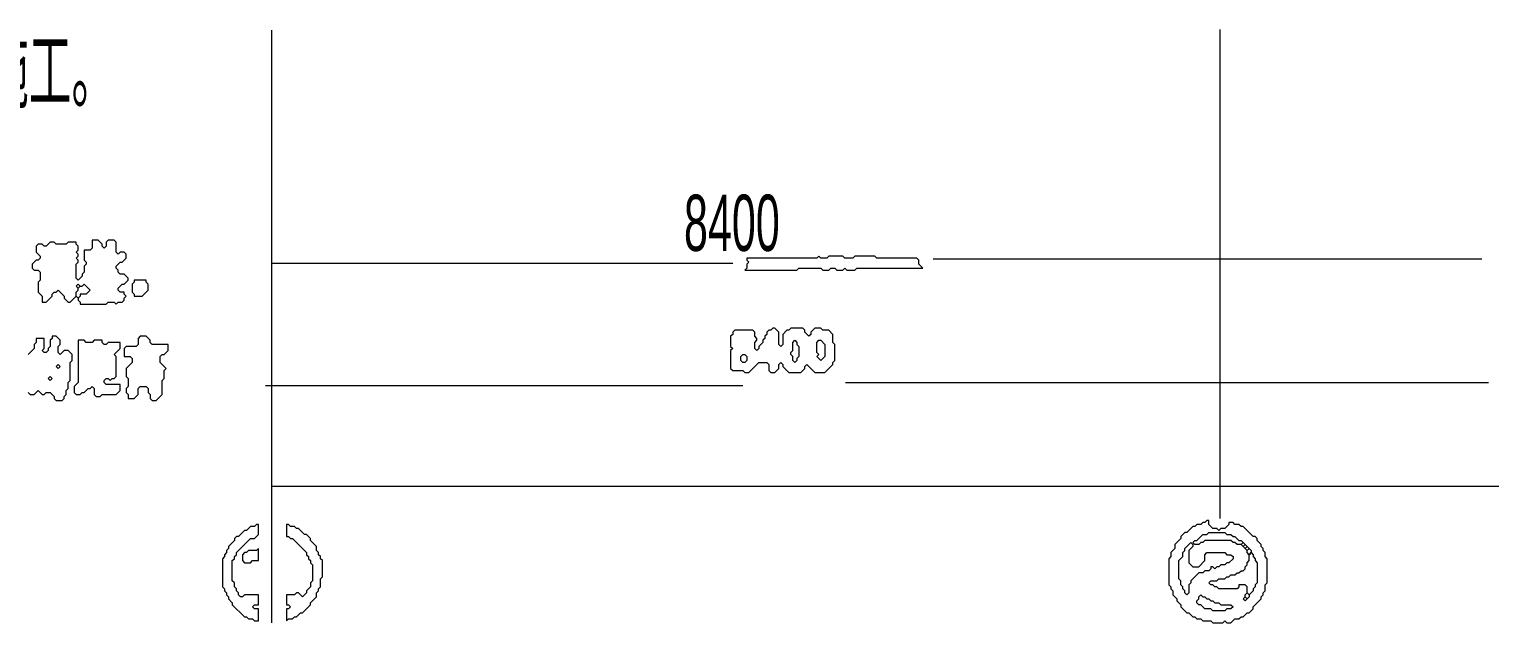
# Model space of a CAD drawing. Header units: millimetres. Extents: x 4 to 412, y 4 to 290.
# Drawn here: x 70.6 to 134.5, y 52.1 to 78.1 of the extents above; entities that cross this region are included whole.
import ezdxf

# ---------------------------------------------------------------- set-up
doc = ezdxf.new("R2010")
doc.units = ezdxf.units.MM
for name, color, linetype, lineweight in [('OCR_TEXT', 6, 'CONTINUOUS', 0), ('TRACE_STRAIGHT', 5, 'CONTINUOUS', 0), ('TRACE_TEXT_SYMBOL', 6, 'CONTINUOUS', 0)]:
    doc.layers.add(name, color=color, linetype=linetype, lineweight=lineweight)
doc.styles.add('wqy-unicode', font='wqy-unicode')

msp = doc.modelspace()

# ---------------------------------------------------------------- linework, layer by layer
at = {"layer": 'TRACE_STRAIGHT', "color": 5}
for p, q in [((81.231, 78.013), (81.231, 52.107)), ((122.73, 78.05), (122.73, 56.661)), ((81.231, 67.828), (101.423, 67.828)), ((110.181, 68.023), (134.191, 68.023)), ((80.962, 62.484), (101.849, 62.484)), ((106.348, 62.612), (134.481, 62.612)), ((81.231, 58.073), (188.418, 58.073))]:
    msp.add_line(p, q, dxfattribs=at)
at = {"layer": 'TRACE_TEXT_SYMBOL', "color": 6}
for points in [[(73.387, 68.833), (73.387, 68.483), (73.3, 68.396), (73.037, 68.396), (73.037, 67.958), (73.125, 67.87), (73.125, 67.783), (73.037, 67.695), (73.037, 67.432), (72.949, 67.345), (72.949, 67.257), (72.774, 67.082), (72.687, 67.17), (72.687, 67.783), (72.774, 67.87), (72.774, 67.958), (72.687, 68.045), (72.774, 68.133), (72.774, 68.22), (72.687, 68.308), (72.774, 68.396), (72.774, 68.571), (72.687, 68.658), (72.687, 68.746), (72.336, 68.746), (72.249, 68.658), (71.811, 68.658), (71.723, 68.746), (71.548, 68.746), (71.373, 68.571), (71.285, 68.571), (71.198, 68.658), (71.023, 68.658), (70.935, 68.571), (70.935, 68.308), (71.11, 68.133), (71.11, 68.045), (71.023, 67.958), (70.935, 67.958), (70.76, 67.783), (70.76, 67.607), (70.848, 67.52), (71.023, 67.52), (71.11, 67.432), (71.11, 67.082), (71.023, 66.994), (71.023, 66.556), (71.198, 66.381), (71.198, 66.119), (71.373, 66.119), (71.636, 66.381), (71.636, 66.469), (71.723, 66.556), (71.811, 66.556), (71.899, 66.644), (72.161, 66.381), (72.161, 66.294), (72.336, 66.119), (72.424, 66.119), (72.687, 66.381), (72.774, 66.294), (72.774, 66.206), (72.862, 66.119), (72.862, 66.031)], [(72.862, 66.031), (74, 66.031), (74.088, 66.119), (74.351, 66.119), (74.438, 66.031), (74.526, 66.119), (74.701, 66.119), (74.788, 66.206), (74.788, 66.294), (74.876, 66.381), (74.788, 66.469), (74.788, 66.556), (74.613, 66.556), (74.526, 66.644), (74.526, 66.732), (74.701, 66.907), (74.788, 66.907), (74.964, 67.082), (74.964, 67.17), (74.788, 67.345), (74.613, 67.345), (74.526, 67.432), (74.526, 67.52), (74.438, 67.607), (74.438, 67.695), (74.613, 67.87), (74.701, 67.87), (74.876, 68.045), (74.876, 68.22), (74.788, 68.308), (74.613, 68.308), (74.526, 68.22), (74.438, 68.308), (74.438, 68.746), (74.351, 68.833), (74.088, 68.833), (74, 68.746), (74, 68.571), (73.913, 68.483), (73.825, 68.571), (73.825, 68.658), (73.65, 68.833), (73.387, 68.833)], [(71.636, 64.63), (71.636, 64.542), (71.548, 64.455), (71.548, 64.192), (71.461, 64.104), (71.461, 64.017), (71.373, 63.929), (71.285, 63.929), (71.198, 64.017), (71.285, 64.104), (71.285, 64.542), (70.935, 64.542), (70.935, 64.367), (70.848, 64.28), (70.848, 64.104), (70.585, 63.842)], [(71.548, 62.178), (71.723, 62.003), (71.723, 61.915), (71.811, 61.827), (72.074, 61.827), (72.161, 61.915), (72.161, 62.003), (72.249, 62.09), (72.249, 62.265), (72.336, 62.353), (72.336, 62.616), (72.424, 62.703), (72.424, 63.491), (72.512, 63.579), (72.512, 63.842), (72.336, 64.017), (72.161, 64.017), (71.986, 63.842), (71.899, 63.929), (71.899, 64.192), (71.986, 64.28), (71.986, 64.455), (71.811, 64.63), (71.636, 64.63)], [(103.163, 64.98), (103.075, 64.893), (102.987, 64.893), (102.9, 64.805), (102.9, 64.717), (102.812, 64.63), (102.812, 64.542), (102.725, 64.455), (102.725, 64.367), (102.55, 64.192), (102.55, 64.104), (102.462, 64.017), (102.374, 64.104), (102.374, 64.367), (102.462, 64.455), (102.462, 64.542), (102.374, 64.63), (102.374, 64.805), (102.287, 64.893), (101.499, 64.893), (101.411, 64.805), (101.411, 64.717), (101.323, 64.63), (101.323, 64.192), (101.411, 64.104), (101.323, 64.017), (101.323, 63.229), (101.411, 63.141), (101.849, 63.141), (101.937, 63.054), (102.112, 63.054), (102.55, 63.491), (102.9, 63.491), (102.987, 63.404), (102.987, 63.141), (103.075, 63.054), (103.25, 63.054), (103.425, 63.229), (103.425, 63.404), (103.513, 63.491), (103.6, 63.404), (103.6, 63.316), (103.863, 63.054), (104.389, 63.054), (104.564, 63.229), (104.564, 63.316), (104.651, 63.404), (105.002, 63.054), (105.439, 63.054), (105.79, 63.404), (105.79, 63.491), (105.877, 63.579), (105.877, 64.28), (105.79, 64.367), (105.79, 64.717), (105.615, 64.893), (105.352, 64.893), (105.264, 64.98), (105.002, 64.98), (104.826, 64.805), (104.826, 64.717), (104.739, 64.63), (104.564, 64.805), (104.564, 64.893)], [(104.564, 64.893), (104.476, 64.98), (103.951, 64.98), (103.863, 64.893), (103.776, 64.893), (103.6, 64.717), (103.6, 64.28), (103.513, 64.192), (103.425, 64.28), (103.425, 64.805), (103.25, 64.98), (103.163, 64.98)], [(70.585, 62.178), (70.672, 62.09), (70.848, 62.09), (71.023, 62.265), (71.198, 62.09), (71.285, 62.09), (71.373, 62.178), (71.548, 62.178)], [(122.166, 56.573), (122.079, 56.485), (121.991, 56.485), (121.903, 56.398), (121.728, 56.398), (121.641, 56.31), (121.553, 56.31), (121.29, 56.048), (121.203, 56.048), (121.028, 55.872), (121.028, 55.785), (120.765, 55.522), (120.765, 55.347), (120.59, 55.172), (120.59, 54.997), (120.502, 54.909), (120.502, 53.771), (120.59, 53.683), (120.59, 53.595), (120.677, 53.508), (120.677, 53.333), (120.853, 53.158), (120.853, 53.07), (121.028, 52.895), (121.028, 52.807), (121.29, 52.545), (121.378, 52.545), (121.553, 52.369), (121.641, 52.369), (121.728, 52.282), (121.903, 52.282), (121.991, 52.194), (122.341, 52.194), (122.429, 52.107), (122.867, 52.107), (122.954, 52.194), (123.042, 52.107), (123.217, 52.107), (123.392, 52.282), (123.567, 52.282), (123.655, 52.369), (123.743, 52.369), (123.918, 52.545), (124.005, 52.545), (124.18, 52.72), (124.18, 52.807), (124.531, 53.158), (124.531, 53.245), (124.618, 53.333), (124.618, 53.42), (124.706, 53.508), (124.706, 53.771), (124.793, 53.858), (124.793, 54.909), (124.706, 54.997), (124.706, 55.172), (124.618, 55.259), (124.618, 55.347), (124.531, 55.435), (124.531, 55.522), (124.356, 55.697), (124.356, 55.785), (124.268, 55.872), (124.18, 55.872)], [(124.18, 55.872), (123.743, 56.31), (123.655, 56.31), (123.567, 56.398), (123.392, 56.398), (123.305, 56.485), (123.129, 56.485), (123.129, 56.398), (122.954, 56.223), (122.779, 56.223), (122.692, 56.135), (122.604, 56.223), (122.429, 56.223), (122.254, 56.398), (122.254, 56.573), (122.166, 56.573)]]:
    msp.add_lwpolyline(points, dxfattribs=at)
for points in [[(105.177, 68.133), (105.089, 68.045), (102.024, 68.045), (102.024, 67.958), (102.112, 67.87), (102.024, 67.783), (102.024, 67.607), (101.937, 67.52), (104.213, 67.52), (104.301, 67.607), (105.264, 67.607), (105.352, 67.52), (105.615, 67.52), (105.702, 67.607), (105.877, 67.607), (105.965, 67.52), (106.228, 67.52), (106.315, 67.607), (106.403, 67.52), (106.753, 67.52), (106.841, 67.607), (109.731, 67.607), (109.555, 67.783), (109.555, 67.958), (109.468, 68.045), (107.716, 68.045), (107.629, 68.133), (106.753, 68.133), (106.666, 68.045), (106.315, 68.045), (106.228, 68.133), (105.615, 68.133), (105.527, 68.045), (105.264, 68.045)], [(72.949, 66.819), (73.037, 66.907), (73.3, 66.644), (73.125, 66.469), (72.862, 66.469), (72.862, 66.381), (72.774, 66.294), (72.687, 66.381), (72.687, 66.556), (72.774, 66.644), (72.774, 66.732), (72.862, 66.819)], [(72.687, 66.819), (72.774, 66.907), (72.862, 66.819), (72.774, 66.732)], [(75.226, 67.082), (75.226, 66.994), (75.139, 66.907), (75.139, 66.556), (75.226, 66.469), (75.226, 66.381), (75.577, 66.381), (75.839, 66.644), (75.839, 66.907), (75.752, 66.994), (75.752, 67.082)], [(75.489, 64.63), (75.401, 64.542), (75.401, 64.28), (75.314, 64.192), (74.876, 64.192), (74.788, 64.104), (74.788, 63.754), (75.051, 63.754), (75.139, 63.667), (75.139, 63.491), (74.876, 63.229), (74.876, 62.878), (74.964, 62.791), (74.964, 62.44), (74.876, 62.353), (74.876, 62.178), (74.964, 62.09), (74.964, 61.915), (75.226, 61.915), (75.401, 62.09), (75.401, 62.353), (75.489, 62.44), (75.752, 62.44), (75.839, 62.353), (75.839, 62.178), (75.927, 62.09), (75.927, 61.915), (76.015, 61.827), (76.19, 61.827), (76.452, 62.09), (76.452, 62.703), (76.54, 62.791), (76.54, 63.141), (76.628, 63.229), (76.365, 63.491), (76.365, 63.754), (76.452, 63.842), (76.54, 63.842), (76.715, 64.017), (76.715, 64.28), (76.015, 64.28), (75.927, 64.367), (75.927, 64.455), (75.752, 64.63)], [(72.774, 64.455), (72.774, 62.616), (72.599, 62.44), (72.599, 62.178), (72.687, 62.09), (72.862, 62.09), (72.949, 62.178), (73.037, 62.178), (73.212, 62.353), (73.3, 62.353), (73.387, 62.44), (73.475, 62.353), (73.475, 62.09), (73.562, 62.003), (73.738, 62.003), (73.825, 62.09), (74.438, 62.09), (74.613, 62.265), (74.613, 62.528), (74, 62.528), (73.913, 62.616), (73.913, 62.703), (74, 62.791), (74.088, 62.791), (74.175, 62.703), (74.263, 62.791), (74.351, 62.791), (74.438, 62.878), (74.438, 63.754), (74.351, 63.842), (74.613, 64.104), (74.613, 64.367), (74.088, 64.367), (74, 64.28), (73.913, 64.28), (73.825, 64.367), (73.825, 64.455), (73.475, 64.455), (73.387, 64.367), (73.125, 64.367), (73.037, 64.455)], [(104.038, 64.367), (104.126, 64.455), (104.213, 64.367), (104.213, 64.28), (104.301, 64.192), (104.301, 63.754), (104.213, 63.667), (104.213, 63.579), (104.126, 63.491), (104.038, 63.579), (104.038, 63.754), (103.951, 63.842), (103.951, 63.929), (104.038, 64.017)], [(105.089, 64.367), (105.177, 64.455), (105.264, 64.455), (105.439, 64.28), (105.439, 63.754), (105.264, 63.579), (105.089, 63.754), (105.177, 63.842), (105.089, 63.929)], [(71.811, 63.316), (71.899, 63.404), (71.986, 63.316), (71.899, 63.229)], [(101.761, 63.754), (101.849, 63.842), (101.937, 63.842), (102.024, 63.754), (102.024, 63.579), (101.937, 63.491), (101.849, 63.491), (101.761, 63.579)], [(71.461, 62.791), (71.548, 62.878), (71.636, 62.791), (71.548, 62.703)], [(80.568, 56.398), (80.481, 56.31), (80.306, 56.31), (80.131, 56.135), (80.043, 56.135), (79.78, 55.872), (79.693, 55.872), (79.605, 55.785), (79.605, 55.697), (79.342, 55.435), (79.342, 55.347), (79.255, 55.259), (79.255, 55.172), (79.167, 55.084), (79.167, 54.997), (79.08, 54.909), (79.08, 53.683), (79.167, 53.595), (79.167, 53.508), (79.255, 53.42), (79.255, 53.333), (79.342, 53.245), (79.342, 53.158), (79.517, 52.982), (79.517, 52.895), (80.043, 52.369), (80.131, 52.369), (80.218, 52.282), (80.393, 52.282), (80.481, 52.194), (80.656, 52.194), (80.656, 52.72), (80.481, 52.72), (80.393, 52.807), (80.481, 52.895), (80.656, 52.895), (80.656, 53.333), (80.043, 53.333), (79.955, 53.245), (79.868, 53.245), (79.78, 53.333), (79.78, 53.42), (79.693, 53.508), (79.693, 53.595), (79.605, 53.683), (79.605, 53.858), (79.517, 53.946), (79.517, 54.822), (79.605, 54.909), (79.605, 54.997), (79.693, 55.084), (79.693, 55.172), (80.306, 55.785), (80.481, 55.785), (80.656, 55.96), (80.656, 56.398)], [(81.882, 56.398), (81.882, 55.872), (81.97, 55.872), (82.057, 55.785), (82.145, 55.785), (82.758, 55.172), (82.758, 55.084), (82.845, 54.997), (82.845, 54.909), (82.933, 54.822), (82.933, 54.734), (83.02, 54.646), (83.02, 53.946), (82.933, 53.858), (82.933, 53.683), (82.758, 53.508), (82.758, 53.42), (82.583, 53.245), (82.407, 53.42), (82.32, 53.42), (82.232, 53.333), (81.882, 53.333), (81.882, 52.895), (81.97, 52.895), (82.057, 52.807), (81.97, 52.72), (81.882, 52.72), (81.882, 52.194), (81.97, 52.282), (82.145, 52.282), (82.232, 52.369), (82.32, 52.369), (82.495, 52.545), (82.583, 52.545), (82.933, 52.895), (82.933, 52.982), (83.196, 53.245), (83.196, 53.42), (83.283, 53.508), (83.283, 53.595), (83.371, 53.683), (83.371, 54.033), (83.458, 54.121), (83.458, 54.822), (83.371, 54.909), (83.371, 54.997), (83.283, 55.084), (83.283, 55.172), (83.196, 55.259), (83.196, 55.435), (82.933, 55.697), (82.933, 55.785), (82.758, 55.96), (82.67, 55.96), (82.407, 56.223), (82.32, 56.223), (82.232, 56.31), (82.057, 56.31), (81.97, 56.398)], [(121.466, 55.61), (121.553, 55.522), (121.553, 55.435), (121.378, 55.259), (121.378, 54.734), (121.553, 54.559), (121.816, 54.559), (122.079, 54.822), (122.079, 55.084), (122.166, 55.172), (122.954, 55.172), (123.042, 55.084), (123.217, 55.084), (123.305, 54.997), (123.305, 54.909), (123.129, 54.734), (123.042, 54.734), (122.954, 54.646), (122.779, 54.646), (122.692, 54.559), (122.604, 54.559), (122.516, 54.471), (122.429, 54.559), (122.341, 54.559), (122.341, 54.471), (122.254, 54.384), (122.079, 54.384), (121.991, 54.296), (121.816, 54.296), (121.466, 53.946), (121.466, 53.858), (121.378, 53.771), (121.378, 53.42), (121.29, 53.333), (121.203, 53.42), (121.203, 53.508), (121.115, 53.595), (121.115, 53.683), (121.028, 53.771), (121.028, 53.946), (120.94, 54.033), (120.94, 54.822), (121.115, 54.997), (121.115, 55.172), (121.203, 55.259), (121.203, 55.347)], [(122.166, 55.96), (122.254, 56.048), (122.954, 56.048), (123.042, 55.96), (123.217, 55.96), (123.305, 55.872), (123.392, 55.872), (123.567, 55.697), (123.655, 55.697), (123.743, 55.61), (123.655, 55.522), (123.48, 55.522), (123.392, 55.61), (123.305, 55.61), (123.217, 55.697), (122.079, 55.697), (121.991, 55.61), (121.903, 55.61), (121.816, 55.522), (121.641, 55.522), (121.553, 55.61), (121.641, 55.697), (121.728, 55.697), (121.991, 55.96)], [(123.655, 55.522), (123.743, 55.61), (123.83, 55.522), (123.743, 55.435)], [(80.656, 55.347), (80.568, 55.259), (80.218, 55.259), (80.131, 55.172), (80.043, 55.172), (79.955, 55.084), (79.955, 54.822), (80.043, 54.734), (80.306, 54.734), (80.393, 54.822), (80.656, 54.822)], [(124.005, 55.084), (124.093, 55.172), (124.18, 55.084), (124.18, 54.997), (124.268, 54.909), (124.268, 54.822), (124.356, 54.734), (124.356, 53.858), (124.268, 53.771), (124.268, 53.683), (124.18, 53.595), (124.18, 53.508), (124.005, 53.333), (123.918, 53.42), (123.918, 53.683), (123.83, 53.771), (123.567, 53.771), (123.567, 53.683), (123.48, 53.595), (122.692, 53.595), (122.604, 53.683), (122.516, 53.683), (122.429, 53.771), (122.341, 53.771), (122.254, 53.858), (122.341, 53.946), (122.604, 53.946), (122.692, 54.033), (122.954, 54.033), (123.042, 54.121), (123.129, 54.121), (123.217, 54.209), (123.392, 54.209), (123.48, 54.296), (123.567, 54.296), (123.655, 54.384), (123.743, 54.384), (123.83, 54.471), (123.83, 54.559), (123.918, 54.646), (123.918, 54.734), (124.005, 54.822)], [(123.743, 55.435), (123.83, 55.522), (123.918, 55.435), (123.83, 55.347)], [(123.83, 55.347), (123.918, 55.435), (124.005, 55.347), (123.918, 55.259)], [(123.918, 55.259), (124.005, 55.347), (124.093, 55.259), (124.093, 55.172), (124.005, 55.084), (123.918, 55.172)], [(121.816, 53.245), (121.903, 53.333), (121.991, 53.245), (122.079, 53.245), (122.166, 53.158), (122.254, 53.158), (122.341, 53.07), (122.429, 53.07), (122.516, 52.982), (122.692, 52.982), (122.779, 52.895), (123.217, 52.895), (123.305, 52.807), (123.217, 52.72), (123.042, 52.72), (122.954, 52.632), (122.429, 52.632), (122.341, 52.72), (122.079, 52.72), (121.903, 52.895), (121.816, 52.895), (121.728, 52.982), (121.728, 53.07), (121.816, 53.158)], [(123.743, 53.158), (123.83, 53.245), (123.918, 53.158), (123.83, 53.07)], [(123.83, 53.333), (123.918, 53.42), (124.005, 53.333), (124.005, 53.245), (123.918, 53.158), (123.83, 53.245)]]:
    msp.add_lwpolyline(points, close=True, dxfattribs=at)

# ---------------------------------------------------------------- texts
at = {"layer": 'OCR_TEXT', "color": 6, "style": 'wqy-unicode'}
for s, height, width, p in [('《火灾自动报警系统施工及验收规范》施工。', 2.73232, 0.502108, (36.926, 74.9)), ('8400', 2.4591, 0.573341, (99.279, 68.364))]:
    msp.add_text(s, height=height, dxfattribs=dict(at, width=width)).set_placement(p)

doc.saveas('drawing.dxf')
